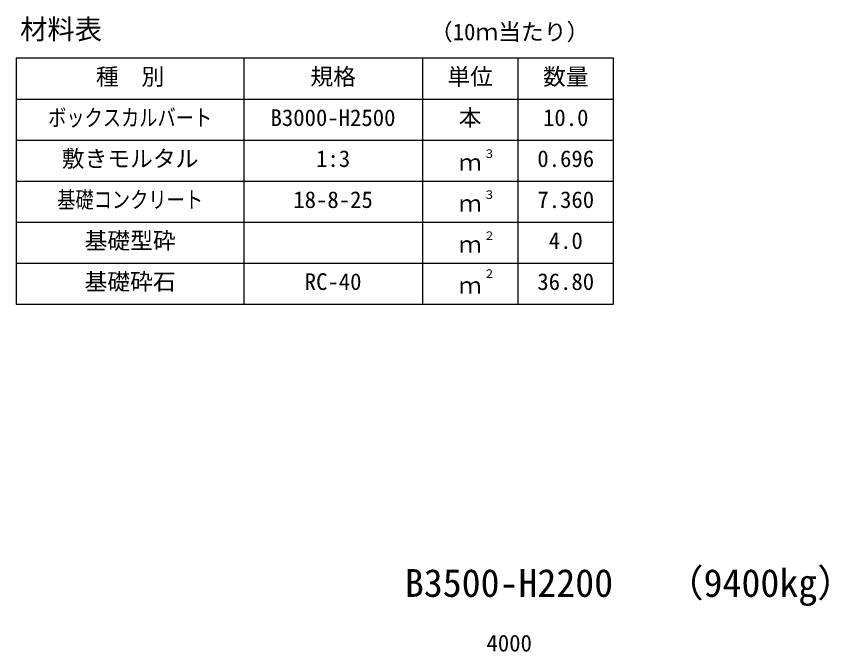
# Model space of a CAD drawing. Units: millimetres, scale not verified. Extents: x -100800 to 100800, y -35640 to 35640.
# Drawn here: x 68312 to 73664, y -17441 to -13256 of the extents above; entities that cross this region are included whole.
import ezdxf
from ezdxf.enums import TextEntityAlignment as Align

# ---------------------------------------------------------------- set-up
doc = ezdxf.new("R2010")
doc.units = ezdxf.units.MM
doc.header["$LTSCALE"] = 120
for name, color, linetype, lineweight in [('0-0_DIM', 7, 'Continuous', 25), ('0-3_HYO', 3, 'Continuous', 25), ('0-4_HYO2', 4, 'Continuous', 25), ('0-7_TXT', 7, 'Continuous', 25)]:
    doc.layers.add(name, color=color, linetype=linetype, lineweight=lineweight)
doc.styles.add('ＭＳ ゴシック', font='')
doc.styles.get('ＭＳ ゴシック').set_extended_font_data('MS Gothic')

msp = doc.modelspace()

# ---------------------------------------------------------------- linework, layer by layer
at = {"layer": '0-3_HYO'}
for p, q in [((69811.6, -13531.4), (69811.6, -15151.4)), ((70986.6, -13531.4), (70986.6, -15151.4)), ((71616.6, -13531.4), (71616.6, -15151.4)), ((68311.6, -13801.4), (72246.6, -13801.4))]:
    msp.add_line(p, q, dxfattribs=at)
msp.add_lwpolyline([(68311.6, -15151.4), (72246.6, -15151.4), (72246.6, -13531.4), (68311.6, -13531.4)], close=True, dxfattribs=at)
at = {"layer": '0-4_HYO2'}
for p, q in [((68311.6, -14071.4), (72246.6, -14071.4)), ((68311.6, -14341.4), (72246.6, -14341.4)), ((68311.6, -14611.4), (72246.6, -14611.4)), ((68311.6, -14881.4), (72246.6, -14881.4))]:
    msp.add_line(p, q, dxfattribs=at)

# ---------------------------------------------------------------- texts
at = {"layer": '0-0_DIM', "style": 'ＭＳ ゴシック'}
msp.add_text('4000', height=110, dxfattribs=at).set_placement((71409.1, -17472.4), align=Align.BOTTOM_LEFT)
at = {"layer": '0-7_TXT', "style": 'ＭＳ ゴシック'}
for s, height, p in [('材料表', 132, (68336.6, -13446.4)), ('（10ｍ当たり）', 110, (71036.6, -13446.4)), ('種\u3000別', 110, (68836.6, -13741.4)), ('規格', 110, (70249.1, -13741.4)), ('単位', 110, (71151.6, -13741.4)), ('数量', 110, (71781.6, -13741.4)), ('本', 110, (71226.6, -14011.4)), ('B3000-H2500', 110, (69986.6, -14011.4)), ('10.0', 110, (71781.6, -14011.4)), ('敷きモルタル', 110, (68611.6, -14281.4)), ('1:3', 110, (70286.6, -14281.4)), ('３', 55, (71390.5, -14205.5)), ('0.696', 110, (71744.1, -14281.4)), ('ｍ', 110, (71226.6, -14306.4)), ('18-8-25', 110, (70136.6, -14551.4)), ('３', 55, (71390.5, -14475.5)), ('7.360', 110, (71744.1, -14551.4)), ('ｍ', 110, (71226.6, -14576.4)), ('基礎型砕', 110, (68761.6, -14821.4)), ('２', 55, (71390.5, -14745.5)), ('4.0', 110, (71819.1, -14821.4)), ('ｍ', 110, (71226.6, -14846.4)), ('基礎砕石', 110, (68761.6, -15091.4)), ('２', 55, (71390.5, -14995.5)), ('RC-40', 110, (70211.6, -15091.4)), ('36.80', 110, (71744.1, -15091.4)), ('ｍ', 110, (71226.6, -15116.4)), ('B3500-H2200', 183.3, (70871.6, -17134.7)), ('（9400kg）', 183.3, (72589.3, -17134.7))]:
    msp.add_text(s, height=height, dxfattribs=at).set_placement(p, align=Align.BOTTOM_LEFT)
at = {"layer": '0-7_TXT', "style": 'ＭＳ ゴシック', "width": 0.8}
for s, p in [('ボックスカルバート', (68521.6, -14011.4)), ('基礎コンクリート', (68581.6, -14551.4))]:
    msp.add_text(s, height=110, dxfattribs=at).set_placement(p, align=Align.BOTTOM_LEFT)

doc.saveas('drawing.dxf')
